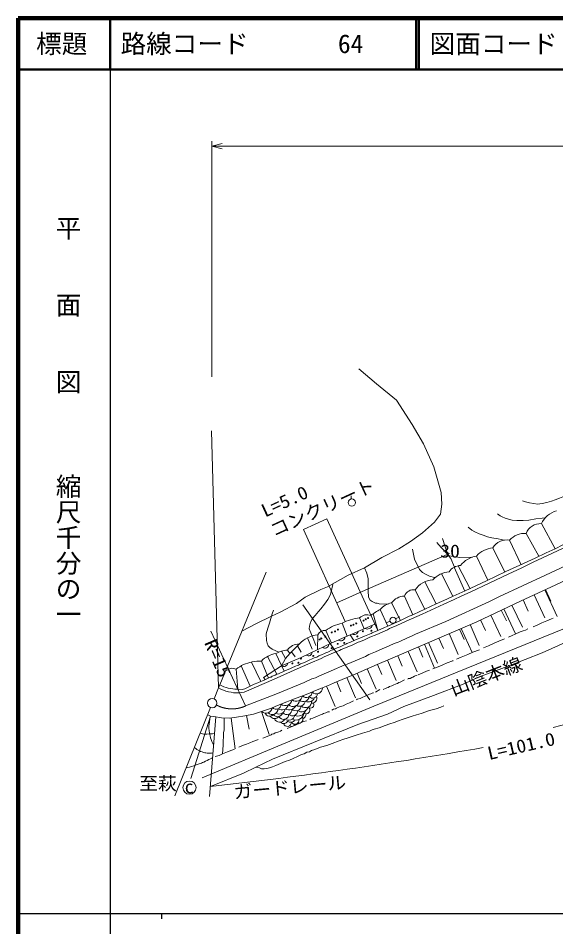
# Model space of a CAD drawing. Units: millimetres, scale not verified. Extents: x 40000 to 680000, y 20000 to 380000.
# Drawn here: x 40000 to 145030, y 202409 to 380000 of the extents above; entities that cross this region are included whole.
import ezdxf
from ezdxf.enums import TextEntityAlignment as Align

# ---------------------------------------------------------------- set-up
doc = ezdxf.new("R2010")
doc.units = ezdxf.units.MM
doc.header["$LTSCALE"] = 1000
doc.linetypes.add('CHAIN', pattern=[18.5, 12, -1.5, 3.5, -1.5])
for name, color, linetype, lineweight in [('M-BGD', 7, 'Continuous', 13), ('M-BMK', 2, 'CHAIN', 13), ('M-STR-HTXT', 7, 'Continuous', 13), ('M-TTL', 2, 'Continuous', 140), ('M-TTL-BAND', 7, 'Continuous', 25), ('M-TTL-LINE', 7, 'Continuous', 50), ('M-TTL-TXT', 7, 'Continuous', 13), ('M-WORK', 1, 'Continuous', 13)]:
    doc.layers.add(name, color=color, linetype=linetype, lineweight=lineweight)
doc.styles.add('@ＭＳ ゴシック', font='')
doc.styles.add('ＭＳ ゴシック', font='')
doc.styles.get('@ＭＳ ゴシック').set_extended_font_data('@MS Gothic')
doc.styles.get('ＭＳ ゴシック').set_extended_font_data('MS Gothic')

msp = doc.modelspace()

# ---------------------------------------------------------------- hatches: boundary and pattern name
at = {"layer": 'M-WORK'}
for points in [[(108442, 262743, 1), (108250, 262743, 0.41421), (108346, 262646, 0.41421)], [(105090, 261284, 1), (104898, 261284, 0.41421), (104994, 261187, 0.41421)], [(105594, 261455, 0.41421), (105498, 261551, 0.41421), (105402, 261455, 1)], [(106145, 261711, 1), (105952, 261711, 0.41421), (106049, 261615, 0.41421)], [(107560, 262275, 1), (107368, 262275, 0.41421), (107464, 262178, 0.41421)], [(108008, 262532, 1), (107816, 262532, 0.41421), (107912, 262436, 0.41421)], [(101358, 259954, 1), (101166, 259954, 0.41421), (101262, 259858, 0.41421)], [(102004, 260153, 0.41421), (101908, 260250, 0.41421), (101811, 260153, 1)], [(102564, 260514, 1), (102372, 260514, 0.41421), (102468, 260418, 0.41421)], [(107428, 260182, 1), (107235, 260182, 0.41421), (107331, 260086, 0.41421)], [(109109, 260277, 1), (108916, 260277, 0.41421), (109013, 260181, 0.41421)], [(98974, 258567, 0.41421), (98878, 258663, 0.41421), (98782, 258567, 1)], [(99316, 258776, 0.41421), (99220, 258872, 0.41421), (99124, 258776, 1)], [(100081, 259123, 1), (99889, 259123, 0.41421), (99985, 259027, 0.41421)], [(102520, 257719, 0.41421), (102424, 257815, 0.41421), (102328, 257719, 1)], [(103802, 257888, 1), (103610, 257888, 0.41421), (103706, 257792, 0.41421)], [(106354, 259156, 1), (106162, 259156, 0.41421), (106258, 259060, 0.41421)], [(98670, 256173, 0.41421), (98574, 256269, 0.41421), (98478, 256173, 1)], [(101340, 256884, 0.41421), (101243, 256980, 0.41421), (101147, 256884, 1)], [(93662, 253885, 1), (93470, 253885, 0.41421), (93566, 253788, 0.41421)], [(94849, 254025, 1), (94657, 254025, 0.41421), (94753, 253929, 0.41421)], [(95334, 254834, 0.41421), (95238, 254930, 0.41421), (95142, 254834, 1)], [(97754, 255352, 1), (97562, 255352, 0.41421), (97658, 255256, 0.41421)]]:
    msp.add_hatch(color=256, dxfattribs=at).paths.add_polyline_path(points)

# ---------------------------------------------------------------- linework, layer by layer
at = {"layer": 'M-BGD'}
msp.add_circle((77913, 246125), 919, dxfattribs=at)
msp.add_open_spline([(78737, 245787), (78734, 245770), (78747, 245748), (78781, 245721)], degree=3, dxfattribs=at)
at = {"layer": 'M-BMK'}
msp.add_lwpolyline([(84407, 245569), (90305, 247857), (95849, 250184), (97348, 250878), (97654, 250959), (98094, 251100), (98844, 251432), (101113, 252411), (103834, 253583), (104257, 253758), (107855, 255270), (108526, 255623), (109808, 256132), (111138, 256756), (112476, 257310), (113473, 257778), (114264, 258066), (114568, 258203), (116059, 258920), (116834, 259201), (117465, 259535), (117651, 259593), (123528, 262106), (132065, 266001), (134031, 267001), (143033, 271149), (150817, 274806)], dxfattribs=at)
msp.add_arc((81763, 251438), 6436, 242.09792, 294.24987, dxfattribs=at)
at = {"layer": 'M-STR-HTXT'}
for p, q in [((77830, 309920), (77830, 355984)), ((77830, 354984), (79830, 355484)), ((364932, 354984), (77830, 354984)), ((77830, 354984), (79830, 354484))]:
    msp.add_line(p, q, dxfattribs=at)
at = {"layer": 'M-TTL'}
for p, q in [((40000, 380000), (40000, 20000)), ((680000, 380000), (40000, 380000))]:
    msp.add_line(p, q, dxfattribs=at)
at = {"layer": 'M-TTL-BAND'}
for p, q in [((58000, 370000), (58000, 20000)), ((40000, 205000), (579000, 205000)), ((68000, 205000), (68000, 204000))]:
    msp.add_line(p, q, dxfattribs=at)
at = {"layer": 'M-TTL-LINE'}
for p, q in [((58000, 380000), (58000, 370000)), ((117750, 380000), (117750, 370000)), ((118250, 380000), (118250, 370000)), ((40000, 370000), (680000, 370000))]:
    msp.add_line(p, q, dxfattribs=at)
at = {"layer": 'M-WORK'}
for p, q in [((79135, 249111), (77792, 299324)), ((105081, 286028), (105055, 286670)), ((100295, 282127), (110241, 260333)), ((142213, 281210), (144903, 276292)), ((139222, 279286), (141730, 274830)), ((136003, 277957), (138237, 273186)), ((117034, 276203), (117407, 274275)), ((132738, 276459), (135065, 271726)), ((129526, 274877), (131721, 270168)), ((79390, 249683), (88449, 271725)), ((125194, 272693), (127225, 267995)), ((125982, 272988), (128269, 268495)), ((122719, 271434), (124918, 266995)), ((117585, 268276), (119413, 264449)), ((119413, 269863), (121639, 265512)), ((145297, 263029), (142896, 268278)), ((143043, 268345), (144087, 266065)), ((115478, 267049), (117119, 263409)), ((140796, 267316), (142854, 262822)), ((95593, 265333), (108717, 246776)), ((112918, 265715), (114660, 262288)), ((136458, 265301), (138508, 260979)), ((138621, 266321), (139633, 264110)), ((110241, 260333), (109317, 263573)), ((110704, 264408), (112214, 261192)), ((113742, 262610), (114541, 262967)), ((132309, 263333), (134276, 259184)), ((134383, 264317), (135388, 262199)), ((137179, 259653), (134884, 264554)), ((104286, 259190), (103279, 261752)), ((107602, 260640), (106709, 262793)), ((111916, 261827), (112642, 262175)), ((128266, 261470), (130034, 257384)), ((130297, 262379), (131266, 260336)), ((77660, 260194), (84407, 245569)), ((98503, 256595), (98514, 259455)), ((101180, 257846), (100093, 260330)), ((104882, 259448), (105602, 258389)), ((124210, 259715), (125965, 255659)), ((126238, 260592), (127119, 258557)), ((128691, 256034), (126550, 260728)), ((96509, 258896), (97435, 256675)), ((121336, 252947), (119406, 257636)), ((120183, 257972), (121925, 253945)), ((122196, 258843), (123071, 256823)), ((90364, 255844), (91940, 252348)), ((91446, 256288), (92251, 254848)), ((92594, 256511), (93070, 255801)), ((93422, 256153), (94100, 255151)), ((94573, 257308), (95301, 256084)), ((116185, 256242), (117915, 252244)), ((118184, 257107), (119052, 255101)), ((85548, 254150), (87414, 250373)), ((87526, 254358), (88902, 251037)), ((88694, 255245), (90549, 251794)), ((112173, 254542), (113870, 250529)), ((114180, 255390), (115028, 253384)), ((82563, 252743), (82902, 248831)), ((83573, 253413), (85319, 249441)), ((108192, 252828), (109931, 248858)), ((110177, 253697), (111023, 251696)), ((104220, 251128), (105876, 247138)), ((106213, 251961), (107081, 249979)), ((100252, 249438), (101916, 245458)), ((102228, 250301), (103055, 248308)), ((109775, 248277), (110634, 248777)), ((70592, 228010), (77568, 245273)), ((77560, 243574), (73707, 231375)), ((77384, 227908), (78632, 243445)), ((84619, 243689), (85153, 241037)), ((87556, 244481), (89034, 239994)), ((81609, 243220), (82391, 237176))]:
    msp.add_line(p, q, dxfattribs=at)
for points in [[(75953, 231543), (91510, 238019), (109499, 245558), (125788, 252178), (150268, 262169), (164237, 268085), (174479, 272750), (178050, 274522), (184238, 277918), (190180, 281306), (196747, 285059), (202637, 288630), (210169, 293816), (220316, 301237), (229613, 308184), (236871, 313929)], [(83709, 260192), (86404, 261608), (89480, 263112), (91152, 263929), (94352, 265609), (96086, 266809), (99127, 268330), (100434, 268863), (104480, 271147), (107656, 272598), (111015, 274614), (114349, 276268), (116669, 277735), (119016, 279442), (121310, 281469), (122511, 283069), (122777, 285017), (122616, 287286), (121197, 292327), (119181, 296809), (116940, 300580), (113878, 305322), (110032, 308534), (106559, 311447)], [(138532, 285688), (139096, 285497), (139921, 285260), (140708, 285137), (141467, 285005), (142367, 285151), (143281, 285357), (144164, 285614), (144898, 285888), (145731, 286197), (146696, 286553), (147081, 286746)], [(133612, 283101), (134127, 282748), (134523, 282508), (135111, 282262), (135759, 282109), (136472, 281884), (137393, 281830), (138653, 281809), (139759, 281899), (141095, 282128), (142362, 282289), (142968, 282348)], [(103898, 262054), (95771, 280042), (100295, 282127)], [(127885, 280507), (128612, 279912), (129225, 279605), (130056, 279214), (130857, 278928), (131715, 278663), (132558, 278441), (133742, 278243), (134937, 277988)], [(82791, 248834), (83786, 248808), (84268, 248928), (85319, 249441), (86107, 249804), (86802, 250071), (86949, 250177), (88159, 250687), (89196, 251175), (89397, 251207), (89639, 251370), (90179, 251587), (90549, 251794), (90862, 251861), (92115, 252426), (93219, 252905), (93459, 253030), (94160, 253332), (94469, 253466), (94754, 253534), (95184, 253779), (95535, 253953), (95947, 254067), (96734, 254464), (97570, 254834), (97811, 254977), (98325, 255129), (98722, 255344), (99250, 255540), (99853, 255858), (100207, 256015), (100464, 256105), (101371, 256530), (101559, 256566), (101983, 256789), (102481, 257025), (102886, 257159), (103448, 257424), (103661, 257529), (104009, 257654), (104218, 257800), (104910, 258062), (105766, 258467), (106895, 258900), (107633, 259232), (108940, 259770), (109178, 259895), (110241, 260333), (111579, 260898), (112214, 261192), (114660, 262288), (116374, 263095), (116772, 263250), (117259, 263474), (118354, 263943), (121639, 265512), (123736, 266444), (124998, 267032), (127352, 268050), (131491, 270060), (135284, 271828), (138013, 273081), (140982, 274471), (143128, 275501), (144903, 276292), (146417, 277049)], [(128775, 274676), (126302, 274622), (124181, 274920), (122606, 276524), (121808, 277495)], [(122922, 278282), (123880, 275226), (124531, 274414), (125240, 272718)], [(83133, 248131), (84179, 248263), (90028, 250781), (95116, 253067), (97028, 253921), (99197, 254878), (99803, 255181), (102058, 256142), (102770, 256407), (103123, 256638), (105246, 257445), (106413, 258028), (106708, 258089), (107548, 258418), (108718, 259009), (110040, 259560), (112156, 260480), (112563, 260704), (113947, 261328), (115765, 262169), (118892, 263499), (123159, 265487), (125154, 266389), (126572, 267054), (128424, 267908), (132006, 269550), (135696, 271334), (138369, 272583), (140628, 273675), (144271, 275378), (147704, 277019)], [(102247, 265710), (108376, 268470), (124232, 275380)], [(117407, 274275), (118395, 272220), (118964, 271679), (119604, 271313), (120366, 270944), (121350, 270682), (121436, 270659)], [(107656, 272598), (108103, 271542), (108359, 270390), (108404, 269289), (108362, 268067), (108422, 266869), (108757, 266284), (109155, 265993), (109567, 265782), (109799, 265658), (110161, 265642), (110501, 265528), (112354, 265468)], [(77027, 243870), (77560, 243574), (78193, 243530), (79693, 243239), (81280, 243178), (82644, 243354), (84306, 243625), (85988, 243965), (87759, 244548), (89475, 245165), (90188, 245450), (90656, 245640), (92503, 246368), (93763, 246880), (95009, 247382), (95926, 247676), (97024, 248135), (98111, 248588), (99287, 249035), (100893, 249706), (101741, 250099), (105941, 251842), (110148, 253685), (115826, 256086), (129579, 262038), (138254, 266152), (144881, 269187), (149293, 271272)], [(121135, 247590), (126935, 249835), (130222, 251349), (135709, 253350), (142358, 255941), (147464, 258265), (152608, 260494), (161391, 264362), (169856, 268092), (172059, 269175), (175047, 270370)], [(98124, 257363), (97756, 258439), (97180, 259900), (96848, 260637), (96892, 261191), (97093, 261933), (97486, 262672), (98009, 263269), (98680, 264070), (99147, 264586), (99842, 265483), (100510, 266387), (100981, 267380), (101301, 268477), (101443, 269293)], [(90947, 256104), (89624, 256679), (89159, 257018), (88842, 257350), (88644, 257850), (88501, 258371), (88460, 259648), (88766, 260808), (89078, 261762), (89327, 262662), (89632, 263562), (89874, 264323)], [(109684, 261554), (104882, 259448), (101140, 257828), (98405, 256549), (95302, 255039), (91455, 253425), (87926, 251119), (88231, 250721)], [(140631, 261051), (141511, 261408), (142288, 261797), (143298, 262208), (144183, 262579), (144482, 262744)], [(135799, 259024), (136513, 259368), (137090, 259614), (138055, 260034), (138662, 260271), (139109, 260414), (139569, 260664)], [(91455, 253425), (92251, 254848), (93070, 255801), (94918, 257654)], [(130913, 256943), (131876, 257346), (133085, 257889), (133882, 258248), (134985, 258704)], [(125660, 254699), (126523, 255111), (127861, 255624), (128812, 256093), (130094, 256556)], [(121004, 252808), (122028, 253237), (122930, 253588), (123806, 253982), (124883, 254428), (124997, 254481)], [(118159, 251636), (119030, 252023), (119799, 252358), (120370, 252594)], [(111290, 248805), (111897, 249029), (112050, 249144), (112279, 249207), (112544, 249380), (112985, 249526), (113400, 249708), (113738, 249836), (113834, 249903), (114114, 249945), (114379, 250155), (114635, 250203), (115455, 250707)], [(116140, 250833), (116207, 250947), (116558, 250957), (116877, 251157), (117082, 251203), (117437, 251399), (117561, 251437), (117768, 251510), (117916, 251570)], [(79390, 249683), (79135, 249111), (78261, 246976)], [(77541, 229859), (83995, 232452), (86408, 233618), (89652, 235164), (97663, 238441), (106385, 241936), (112147, 243963), (115321, 245483), (121135, 247590)], [(106113, 246755), (106250, 246928), (106828, 247036), (107172, 247234), (107785, 247502), (108605, 247856), (108899, 247930), (109282, 248140), (109441, 248159)], [(86408, 233618), (87130, 233458), (87543, 233299), (88059, 233265), (88595, 233323), (89103, 233490), (89658, 233706), (90328, 233969), (91228, 234318), (92152, 234701), (92975, 235003), (93703, 235333), (94555, 235726), (95340, 236085), (95847, 236200), (96407, 236520), (96881, 236626), (97298, 236855), (97973, 237066), (99041, 237508), (100271, 237877), (101329, 238250), (102693, 238734), (103449, 239016), (104435, 239342), (105263, 239586), (106029, 239868), (107283, 240290), (108643, 240653), (109174, 240883), (109576, 241051), (110495, 241304), (111716, 241730), (112616, 242066), (113425, 242329), (114291, 242654), (115009, 242937), (115392, 243028), (116192, 243301), (116958, 243564), (117815, 243856), (118695, 244076), (119610, 244411), (120189, 244593), (120892, 244823), (121630, 245029), (122549, 245349), (123166, 245574)], [(101297, 244742), (101584, 244940), (101971, 245000), (102168, 245144), (102752, 245374), (103509, 245626), (104099, 245910), (104709, 246194), (105529, 246548)], [(100797, 244459), (100519, 244434), (100085, 244213), (99671, 244121), (99467, 243945), (99089, 243862), (98474, 243595), (98021, 243407), (97567, 243193), (97095, 243085), (96996, 242954)], [(79939, 236206), (80042, 237917), (80104, 240381), (80214, 240847), (80251, 243217)], [(92571, 241169), (93308, 241522), (94180, 241844), (95136, 242250), (95761, 242563), (96333, 242693)], [(87787, 239304), (88672, 239634), (89395, 239934), (89534, 240048), (89921, 240128), (90206, 240336), (90729, 240440), (90939, 240530), (91271, 240668), (91511, 240816)], [(83122, 237511), (83987, 237881), (84625, 238120), (85276, 238353), (85815, 238621), (86441, 238851), (86872, 239004)], [(78474, 235673), (79269, 235874), (79939, 236206), (80893, 236586), (81726, 236943), (82240, 237112)]]:
    msp.add_lwpolyline(points, dxfattribs=at)
for points in [[(108442, 262743, 1), (108250, 262743, 0.41421), (108346, 262646, 0.41421)], [(105090, 261284, 1), (104898, 261284, 0.41421), (104994, 261187, 0.41421)], [(105594, 261455, 0.41421), (105498, 261551, 0.41421), (105402, 261455, 1)], [(106145, 261711, 1), (105952, 261711, 0.41421), (106049, 261615, 0.41421)], [(107560, 262275, 1), (107368, 262275, 0.41421), (107464, 262178, 0.41421)], [(108008, 262532, 1), (107816, 262532, 0.41421), (107912, 262436, 0.41421)], [(101358, 259954, 1), (101166, 259954, 0.41421), (101262, 259858, 0.41421)], [(102004, 260153, 0.41421), (101908, 260250, 0.41421), (101811, 260153, 1)], [(102564, 260514, 1), (102372, 260514, 0.41421), (102468, 260418, 0.41421)], [(107428, 260182, 1), (107235, 260182, 0.41421), (107331, 260086, 0.41421)], [(109109, 260277, 1), (108916, 260277, 0.41421), (109013, 260181, 0.41421)], [(98974, 258567, 0.41421), (98878, 258663, 0.41421), (98782, 258567, 1)], [(99316, 258776, 0.41421), (99220, 258872, 0.41421), (99124, 258776, 1)], [(100081, 259123, 1), (99889, 259123, 0.41421), (99985, 259027, 0.41421)], [(102520, 257719, 0.41421), (102424, 257815, 0.41421), (102328, 257719, 1)], [(103802, 257888, 1), (103610, 257888, 0.41421), (103706, 257792, 0.41421)], [(106354, 259156, 1), (106162, 259156, 0.41421), (106258, 259060, 0.41421)], [(98670, 256173, 0.41421), (98574, 256269, 0.41421), (98478, 256173, 1)], [(101340, 256884, 0.41421), (101243, 256980, 0.41421), (101147, 256884, 1)], [(93662, 253885, 1), (93470, 253885, 0.41421), (93566, 253788, 0.41421)], [(94849, 254025, 1), (94657, 254025, 0.41421), (94753, 253929, 0.41421)], [(95334, 254834, 0.41421), (95238, 254930, 0.41421), (95142, 254834, 1)], [(97754, 255352, 1), (97562, 255352, 0.41421), (97658, 255256, 0.41421)]]:
    msp.add_lwpolyline(points, format="xyb", close=True, dxfattribs=at)
for centre, radius in [((105176, 285334), 701), ((113218, 262326), 595), ((73466, 229618), 1291)]:
    msp.add_circle(centre, radius, dxfattribs=at)
for centre, radius, start, end in [((146440, 279225), 4669, 105.58062, 154.8407), ((142041, 278192), 3024, 86.72987, 158.77747), ((138921, 275452), 3846, 85.50934, 139.35507), ((135384, 274999), 3022, 78.18735, 151.12096), ((133011, 271853), 4614, 93.38873, 139.04978), ((130573, 269467), 5510, 100.95372, 139.43799), ((124654, 266779), 5041, 95.46375, 136.89987), ((126648, 270009), 3052, 94.88871, 144.15402), ((121112, 266061), 4164, 91.91095, 147.8699), ((117275, 266386), 1915, 80.67584, 159.7468), ((115604, 263682), 3369, 92.14005, 142.88395), ((113721, 261826), 3972, 101.67318, 139.43874), ((108168, 261348), 2054, 69.03313, 135.25855), ((115740, 254479), 11134, 116.89358, 127.88813), ((105060, 253482), 8460, 102.1533, 125.95211), ((107607, 253667), 9170, 95.62005, 118.16112), ((108194, 261594), 989, 243.687, 343.67381), ((98880, 254217), 5245, 94.02498, 139.06518), ((99881, 258851), 1494, 81.83058, 156.41382), ((105636, 260307), 782, 241.97422, 345.38659), ((103901, 401297), 164993, 284.24194, 301.73814), ((94781, 254998), 2659, 87.04246, 145.33376), ((99922, 257636), 748, 232.27072, 357.85667), ((103020, 259131), 836, 235.8769, 350.922), ((91302, 250599), 5328, 100.13253, 135.13068), ((93133, 250648), 5887, 95.25771, 118.0509), ((96695, 256103), 737, 234.03117, 357.88637), ((87075, 247043), 7269, 101.01989, 128.3651), ((87259, 247563), 6800, 87.75186, 103.38127), ((81801, 251407), 1538, 60.30606, 134.9606), ((91891, 254109), 811, 237.49145, 348.02393), ((82923, 255917), 7789, 240.89749, 271.54536), ((83071, 257194), 8364, 243.88999, 268.08003), ((98292, 249085), 1154, 222.31641, 0.80336), ((94307, 247695), 1215, 229.0521, 352.82114), ((95701, 247608), 1178, 231.92298, 349.03077), ((96295, 248382), 1146, 226.98733, 356.29884), ((96702, 247619), 1261, 242.17567, 338.59878), ((97541, 248059), 961, 224.71643, 353.38454), ((97309, 247114), 1014, 269.56741, 18.44933), ((88391, 245486), 1307, 230.25761, 349.40242), ((90393, 245898), 969, 222.30011, 1.20865), ((91471, 246179), 1383, 238.67867, 344.27003), ((92172, 247009), 1359, 233.3736, 350.21382), ((92939, 246385), 1550, 242.17033, 331.6489), ((93663, 246800), 1316, 229.1104, 354.78498), ((94256, 245682), 1052, 224.62508, 354.67899), ((94878, 246775), 1264, 242.95459, 347.59699), ((95411, 245710), 1296, 231.82622, 343.81281), ((96149, 246438), 1201, 225.26964, 4.64569), ((96274, 244755), 706, 233.51548, 57.22841), ((97117, 245788), 637, 223.60029, 35.16717), ((89104, 244424), 860, 196.24853, 322.95864), ((89649, 245000), 1103, 222.39733, 359.90127), ((90105, 244133), 1032, 212.74926, 322.63904), ((90666, 244581), 1105, 217.62249, 341.91634), ((90962, 245272), 1280, 241.39561, 348.39915), ((91840, 243979), 1030, 207.29772, 359.81522), ((92480, 244926), 1028, 222.04464, 0.93567), ((92771, 244114), 1329, 238.73968, 344.22275), ((93610, 244651), 1001, 222.42266, 2.29626), ((94241, 244470), 1638, 243.36019, 350.06936), ((94617, 245184), 1588, 246.73941, 338.85844), ((94811, 243013), 828, 256.2611, 31.4494), ((95189, 244078), 1085, 294.32441, 358.52026), ((91101, 243497), 1110, 200.8426, 332.12924), ((91868, 243103), 958, 227.79611, 340.5871), ((92593, 242397), 815, 197.93183, 0.75339), ((93194, 243409), 1023, 237.63659, 326.51776), ((93404, 242467), 900, 241.46007, 328.42927), ((94084, 242748), 757, 206.69774, 14.47927), ((-9056, 1029917), 804730, 276.17755, 280.0118)]:
    msp.add_arc(centre, radius, start, end, dxfattribs=at)
for points, knots in [([(77560, 243574), (77432, 243106), (77241, 241652), (77244, 241167), (77246, 240795), (77481, 239694), (77587, 239338), (77672, 239051), (78037, 238225), (78192, 237969)], [0, 0, 0, 0, 1, 1, 1, 2, 2, 2, 3, 3, 3, 3]), ([(75530, 240229), (75709, 240172), (76267, 240079), (76455, 240075), (76838, 240066), (77988, 240120), (78369, 240165)], [0, 0, 0, 0, 1, 1, 1, 2, 2, 2, 2]), ([(74409, 237456), (74590, 237294), (75195, 236883), (75412, 236775), (75608, 236677), (76238, 236486), (76452, 236437), (76641, 236395), (77220, 236319), (77414, 236321), (77548, 236322), (77946, 236401), (78070, 236450)], [0, 0, 0, 0, 1, 1, 1, 2, 2, 2, 3, 3, 3, 4, 4, 4, 4]), ([(77994, 235501), (77583, 235243), (76278, 234585), (75826, 234407), (75234, 234175), (73412, 233604), (72793, 233457)], [0, 0, 0, 0, 1, 1, 1, 2, 2, 2, 2])]:
    msp.add_open_spline(points, degree=3, knots=knots, dxfattribs=at)

# ---------------------------------------------------------------- texts
at = {"layer": 'M-TTL-BAND', "style": '@ＭＳ ゴシック'}
for s, p in [('平\u3000\u3000面\u3000\u3000図', (49777, 306475)), ('縮尺千分の一', (49777, 261030))]:
    msp.add_text(s, height=3666, rotation=270, dxfattribs=at).set_placement(p, align=Align.MIDDLE_RIGHT)
at = {"layer": 'M-TTL-TXT', "style": 'ＭＳ ゴシック'}
msp.add_text('標題', height=3666, dxfattribs=at).set_placement((48500, 375000), align=Align.MIDDLE_CENTER)
for s, p in [('路線コード       64', (60000, 375000)), ('図面コード      2-0', (120380, 375000))]:
    msp.add_text(s, height=3666, dxfattribs=at).set_placement(p, align=Align.MIDDLE_LEFT)
at = {"layer": 'M-WORK', "style": 'ＭＳ ゴシック'}
for s, rotation, width, p in [('L=5.0', 24.745, 1.1, (92910, 283700)), ('コンクリート', 24.745, 1.05, (100294, 282479)), ('R=15', 293.211, 1.1, (77100, 254097)), ('L=101.0', 12.897, 1.1, (138726, 235751)), ('ガードレール', 5.18, 1.05, (93252, 227667))]:
    msp.add_text(s, height=2566, rotation=rotation, dxfattribs=dict(at, width=width)).set_placement(p, align=Align.BOTTOM_CENTER)
for s, width, p in [('30', 1.1, (122450, 273802)), ('至萩', 1.05, (63638, 228374))]:
    msp.add_text(s, height=2566, dxfattribs=dict(at, width=width)).set_placement(p, align=Align.BOTTOM_LEFT)
at = {"layer": 'M-WORK', "style": 'ＭＳ ゴシック', "width": 1.05}
msp.add_text('山陰本線', height=2566, rotation=21.279, dxfattribs=at).set_placement((125327, 246774), align=Align.BOTTOM_LEFT)
at = {"layer": 'M-WORK', "style": 'ＭＳ ゴシック'}
msp.add_text('c', height=2566, rotation=2.289, dxfattribs=at).set_placement((73390, 229771), align=Align.MIDDLE_CENTER)

doc.saveas('drawing.dxf')
